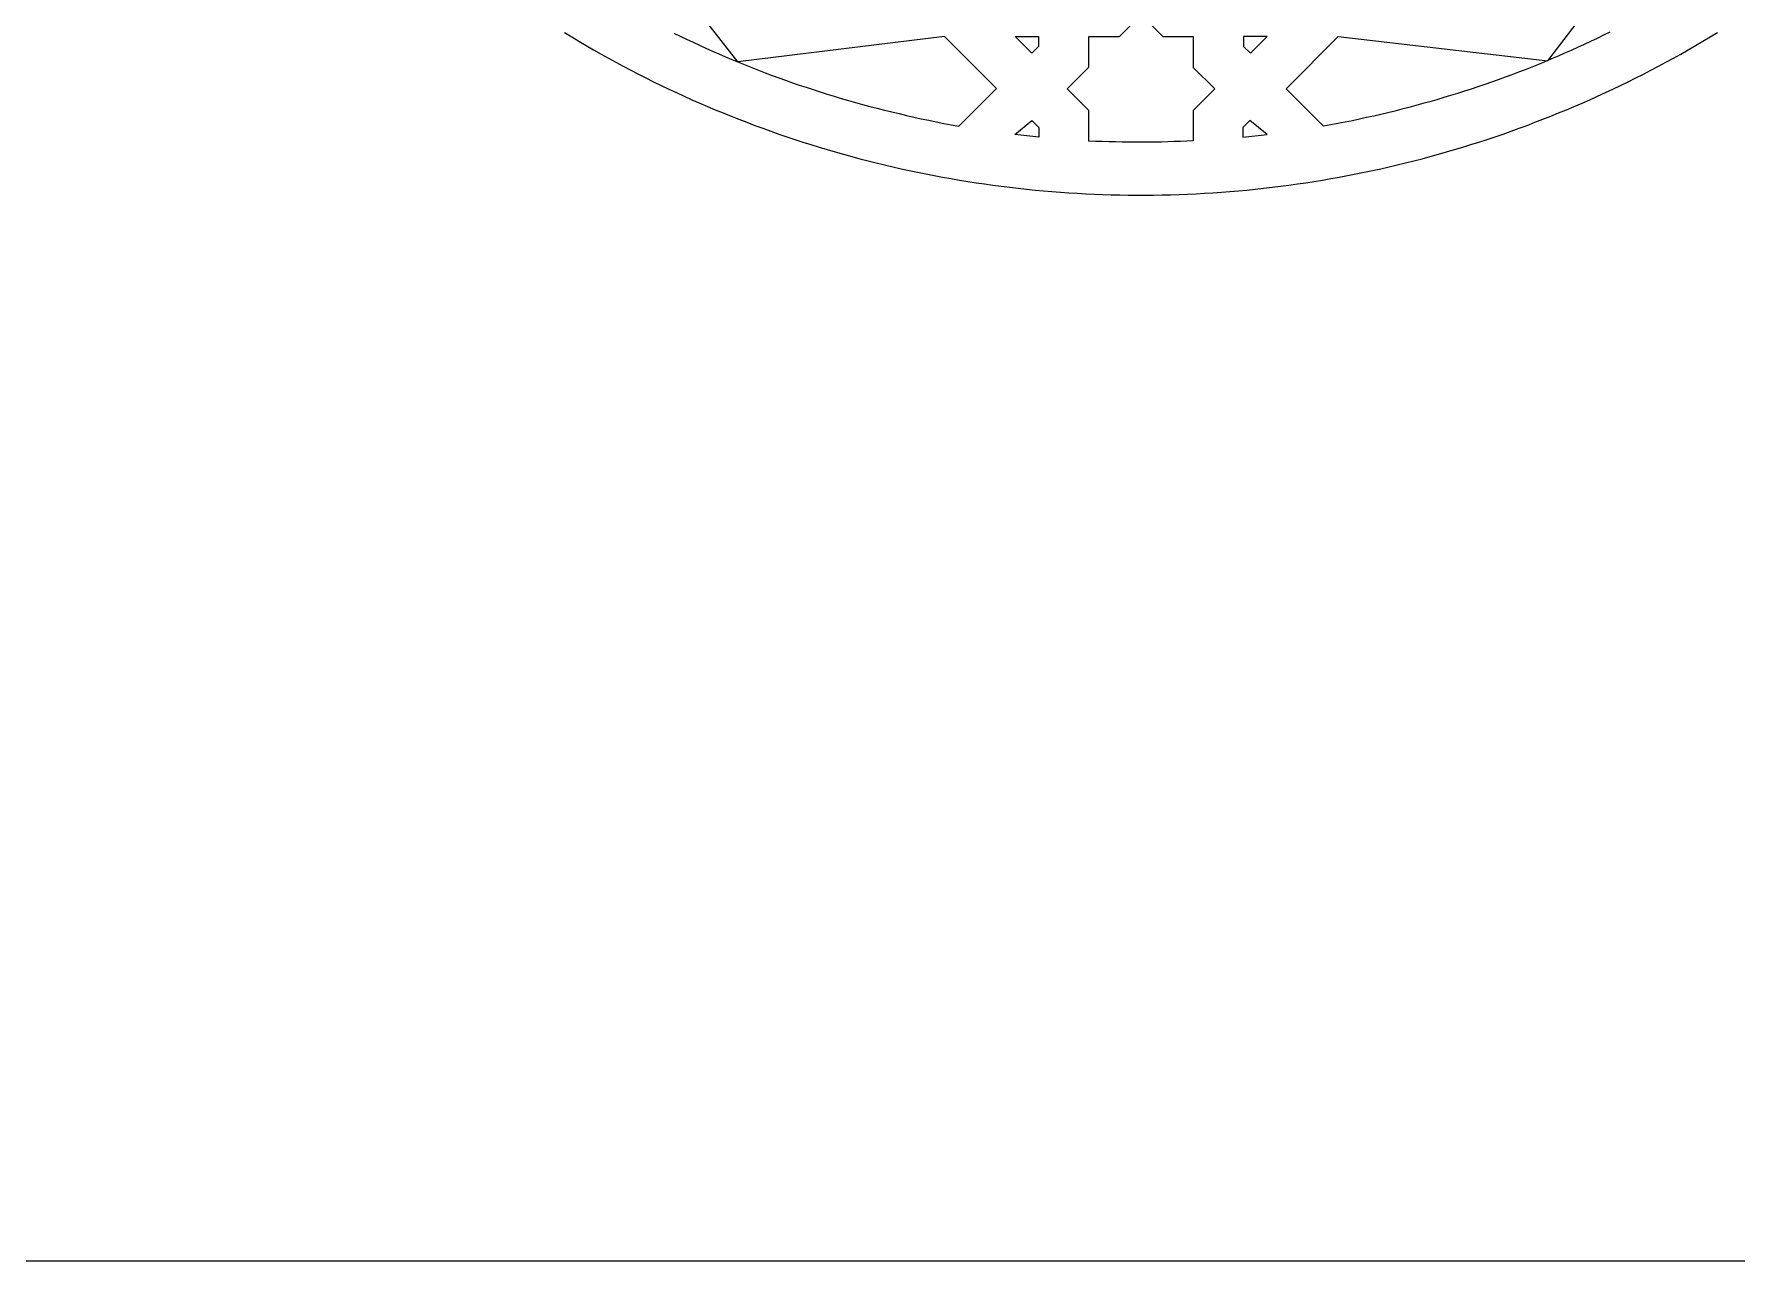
# Model space of a CAD drawing. Extents: x -580 to 580, y -400 to 400.
# Drawn here: x -150.5 to 81, y -295 to -128.1 of the extents above; entities that cross this region are included whole.
import ezdxf

# ---------------------------------------------------------------- set-up
doc = ezdxf.new("R2010")
doc.units = 0
doc.layers.add('LAYER_1', color=18, linetype='CONTINUOUS')
doc.layers.add('LAYER_2', color=174, linetype='CONTINUOUS')

msp = doc.modelspace()

# ---------------------------------------------------------------- linework, layer by layer
at = {"layer": 'LAYER_1'}
for points in [[(-63.49, -127.96), (-62.63, -128.39), (-61.77, -128.8), (-60.9, -129.21), (-60.03, -129.62), (-59.15, -130.02), (-58.27, -130.41), (-57.39, -130.8), (-56.5, -131.18), (-55.61, -131.56), (-54.71, -131.93), (-53.81, -132.3), (-52.91, -132.66), (-52, -133.01), (-51.08, -133.36), (-50.16, -133.71), (-49.24, -134.05), (-48.32, -134.38), (-47.38, -134.71), (-46.45, -135.03), (-45.51, -135.34), (-44.57, -135.65), (-43.62, -135.96), (-42.66, -136.26), (-41.71, -136.55), (-40.75, -136.84), (-39.78, -137.12), (-38.81, -137.39), (-37.84, -137.66), (-36.86, -137.93), (-35.87, -138.18), (-34.88, -138.44), (-33.89, -138.68), (-32.89, -138.92), (-31.89, -139.16), (-30.89, -139.38), (-29.88, -139.61), (-28.86, -139.82), (-27.84, -140.03), (-26.82, -140.24), (-25.79, -140.44), (-24.75, -140.63), (-19.65, -135.52), (-26.73, -128.44), (-54.8, -131.88), (-72.11, -109.66)], [(63.76, -127.83), (62.89, -128.26), (62.02, -128.69), (61.14, -129.1), (60.26, -129.51), (59.38, -129.92), (58.5, -130.32), (57.61, -130.71), (56.72, -131.09), (55.83, -131.48), (54.93, -131.85), (54.04, -132.22), (53.14, -132.58), (52.23, -132.94), (51.33, -133.29), (50.42, -133.63), (49.51, -133.97), (48.59, -134.3), (47.67, -134.63), (46.75, -134.95), (45.83, -135.26), (44.9, -135.57), (43.98, -135.87), (43.05, -136.17), (42.11, -136.46), (41.18, -136.74), (40.24, -137.02), (39.29, -137.29), (38.35, -137.56), (37.4, -137.81), (36.45, -138.07), (35.5, -138.32), (34.54, -138.56), (33.58, -138.79), (32.62, -139.02), (31.66, -139.25), (30.69, -139.46), (29.72, -139.67), (28.75, -139.88), (27.77, -140.08), (26.79, -140.27), (25.81, -140.46), (24.83, -140.64), (19.73, -135.54), (26.83, -128.44), (55.33, -131.72), (72.2, -109.63)]]:
    msp.add_lwpolyline(points, dxfattribs=at)
for points in [[(-7.07, -142.66), (-7.07, -138.48), (-10.01, -135.54), (-7.07, -132.6), (-7.07, -128.44), (-2.92, -128.44), (0.02, -125.5), (2.96, -128.44), (7.12, -128.44), (7.12, -132.62), (10.06, -135.54), (7.12, -138.48), (7.12, -142.63), (6.26, -142.67), (5.39, -142.71), (4.52, -142.73), (3.64, -142.76), (2.76, -142.78), (1.88, -142.79), (1, -142.8), (0.12, -142.8), (-0.77, -142.8), (-1.66, -142.8), (-2.56, -142.78), (-3.46, -142.77), (-4.36, -142.75), (-5.26, -142.72), (-6.16, -142.69)], [(-14.84, -130.7), (-17.1, -128.44), (-13.91, -128.44), (-13.91, -129.77)], [(14.89, -130.7), (17.16, -128.44), (13.96, -128.44), (13.96, -129.77)], [(-17.15, -141.75), (-14.83, -139.85), (-13.9, -140.79), (-13.9, -142.1)], [(17.17, -141.76), (14.81, -139.87), (13.88, -140.8), (13.88, -142.12)]]:
    msp.add_lwpolyline(points, close=True, dxfattribs=at)
at = {"layer": 'LAYER_2'}
msp.add_lwpolyline([(475, 295), (-475, 295), (-475, -295), (475, -295)], close=True, dxfattribs=at)
msp.add_lwpolyline([(-78.39, -127.89), (-77.4, -128.49), (-76.41, -129.08), (-75.42, -129.66), (-74.42, -130.24), (-73.41, -130.81), (-72.4, -131.37), (-71.39, -131.92), (-70.38, -132.47), (-69.35, -133), (-68.33, -133.53), (-67.3, -134.06), (-66.27, -134.57), (-65.23, -135.07), (-64.19, -135.57), (-63.15, -136.06), (-62.1, -136.54), (-61.05, -137.02), (-59.99, -137.48), (-58.93, -137.94), (-57.87, -138.39), (-56.8, -138.83), (-55.73, -139.26), (-54.66, -139.69), (-53.58, -140.1), (-52.51, -140.51), (-51.42, -140.91), (-50.34, -141.3), (-49.25, -141.69), (-48.16, -142.06), (-47.07, -142.43), (-45.97, -142.78), (-44.87, -143.13), (-43.77, -143.47), (-42.66, -143.81), (-41.56, -144.13), (-40.45, -144.45), (-39.33, -144.75), (-38.22, -145.05), (-37.1, -145.34), (-35.98, -145.62), (-34.86, -145.89), (-33.74, -146.16), (-32.61, -146.41), (-31.49, -146.66), (-30.36, -146.9), (-29.23, -147.13), (-28.1, -147.35), (-26.96, -147.56), (-25.83, -147.76), (-24.69, -147.96), (-23.55, -148.14), (-22.41, -148.32), (-21.27, -148.49), (-20.13, -148.64), (-18.98, -148.79), (-17.84, -148.94), (-16.69, -149.07), (-15.55, -149.19), (-14.4, -149.31), (-13.25, -149.41), (-12.1, -149.51), (-10.95, -149.6), (-9.8, -149.68), (-8.65, -149.75), (-7.5, -149.81), (-6.34, -149.87), (-5.19, -149.91), (-4.04, -149.95), (-2.88, -149.97), (-1.73, -149.99), (-0.58, -150), (0.58, -150), (1.73, -149.99), (2.88, -149.97), (4.04, -149.95), (5.19, -149.91), (6.34, -149.87), (7.5, -149.81), (8.65, -149.75), (9.8, -149.68), (10.95, -149.6), (12.1, -149.51), (13.25, -149.41), (14.4, -149.31), (15.55, -149.19), (16.69, -149.07), (17.84, -148.94), (18.98, -148.79), (20.13, -148.64), (21.27, -148.49), (22.41, -148.32), (23.55, -148.14), (24.69, -147.96), (25.83, -147.76), (26.96, -147.56), (28.1, -147.35), (29.23, -147.13), (30.36, -146.9), (31.49, -146.66), (32.61, -146.41), (33.74, -146.16), (34.86, -145.89), (35.98, -145.62), (37.1, -145.34), (38.22, -145.05), (39.33, -144.75), (40.45, -144.45), (41.56, -144.13), (42.66, -143.81), (43.77, -143.47), (44.87, -143.13), (45.97, -142.78), (47.07, -142.43), (48.16, -142.06), (49.25, -141.69), (50.34, -141.3), (51.42, -140.91), (52.51, -140.51), (53.58, -140.1), (54.66, -139.69), (55.73, -139.26), (56.8, -138.83), (57.87, -138.39), (58.93, -137.94), (59.99, -137.48), (61.05, -137.02), (62.1, -136.54), (63.15, -136.06), (64.19, -135.57), (65.23, -135.07), (66.27, -134.57), (67.3, -134.06), (68.33, -133.53), (69.35, -133), (70.38, -132.47), (71.39, -131.92), (72.4, -131.37), (73.41, -130.81), (74.42, -130.24), (75.42, -129.66), (76.41, -129.08), (77.4, -128.49), (78.39, -127.89)], dxfattribs=at)

doc.saveas('drawing.dxf')
